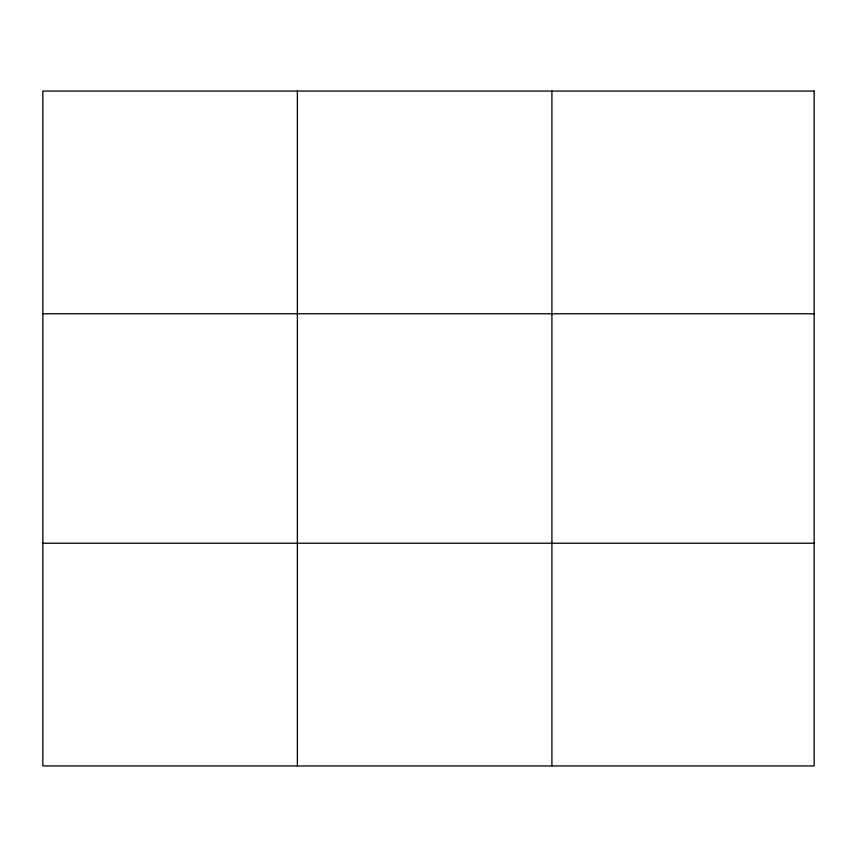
<?xml version="1.0" encoding="UTF-8"?>
<svg xmlns="http://www.w3.org/2000/svg" width="857" height="857" viewBox="0 0 857 857"><rect width="100%" height="100%" fill="white"/><g stroke="black" fill="none" stroke-linecap="round" stroke-linejoin="round"><path stroke-width="1.29" d="M297.379 765.944L297.379 91.056M551.908 765.944L551.908 91.056M42.85 313.769L814.15 313.769M42.85 543.231L814.15 543.231M814.15 91.056L814.15 765.944L42.85 765.944L42.85 91.056L814.15 91.056"/></g></svg>
